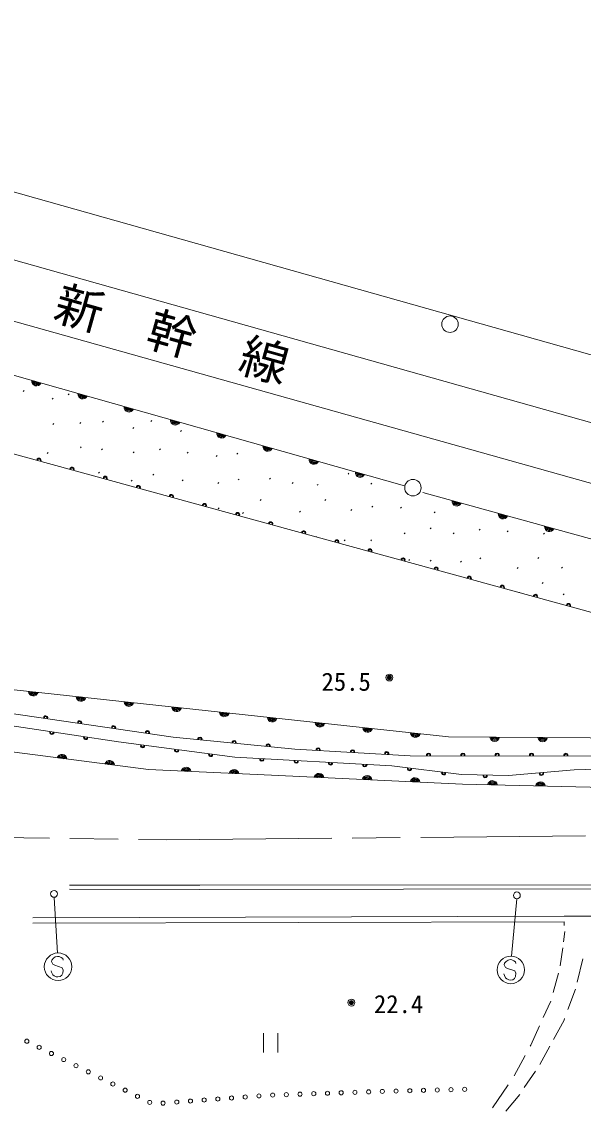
# Model space of a CAD drawing. Units: millimetres, scale not verified. Extents: x 40000 to 680000, y 20000 to 380000.
# Drawn here: x 411846 to 452747, y 260530 to 339884 of the extents above; entities that cross this region are included whole.
import ezdxf
from ezdxf.enums import TextEntityAlignment as Align

# ---------------------------------------------------------------- set-up
doc = ezdxf.new("R2010")
doc.units = ezdxf.units.MM
doc.header["$LTSCALE"] = 1000
doc.header["$PDMODE"] = 32
doc.header["$PDSIZE"] = 500
doc.linetypes.add('CHAIN', pattern=[18.5, 12, -1.5, 3.5, -1.5])
for name, color, linetype, lineweight in [('M-BMK', 2, 'CHAIN', 13), ('M-STR-STR3', 7, 'Continuous', 13), ('M-STR-STRC', 7, 'Continuous', 13), ('M-WORK', 1, 'Continuous', 13)]:
    doc.layers.add(name, color=color, linetype=linetype, lineweight=lineweight)
doc.styles.add('ＭＳ ゴシック', font='')
doc.styles.get('ＭＳ ゴシック').set_extended_font_data('MS Gothic')

msp = doc.modelspace()

# ---------------------------------------------------------------- linework, layer by layer
at = {"layer": 'M-BMK'}
msp.add_lwpolyline([(346477, 281344), (364861, 281091), (422423, 280301), (464427, 280682), (469990, 280664), (562941, 279415)], dxfattribs=at)
at = {"layer": 'M-STR-STR3'}
for p, q in [((352157, 339165), (562956, 279819)), ((349889, 335305), (562791, 275530))]:
    msp.add_line(p, q, dxfattribs=at)
msp.add_lwpolyline([(355701, 343184), (468896, 311234), (468988, 310038), (563093, 283086)], dxfattribs=at)
for centre in [(443042, 317857), (440340, 305944)]:
    msp.add_circle(centre, 600, dxfattribs=at)
at = {"layer": 'M-STR-STRC'}
for p, q in [((414449, 272054), (414207, 276107)), ((447521, 271818), (447901, 276006)), ((414031, 271541), (414015, 271427)), ((414015, 271427), (414100, 271245)), ((414159, 271680), (414031, 271541)), ((414290, 271773), (414159, 271680)), ((414456, 271806), (414290, 271773)), ((414572, 271790), (414456, 271806)), ((414716, 271717), (414572, 271790)), ((414826, 271643), (414716, 271717)), ((414860, 271531), (414826, 271643)), ((447144, 271445), (447016, 271306)), ((447275, 271538), (447144, 271445)), ((447441, 271571), (447275, 271538)), ((447557, 271555), (447441, 271571)), ((447701, 271482), (447557, 271555)), ((447811, 271408), (447701, 271482)), ((447846, 271296), (447811, 271408)), ((414017, 270653), (413978, 270763)), ((414101, 270475), (414017, 270653)), ((414100, 271245), (414251, 271172)), ((414251, 271172), (414783, 270983)), ((414783, 270983), (414864, 270811)), ((414864, 270811), (414834, 270583)), ((447016, 271306), (447000, 271193)), ((447000, 271193), (447085, 271010)), ((447085, 271010), (447236, 270937)), ((447236, 270937), (447769, 270748)), ((447769, 270748), (447849, 270576)), ((414204, 270401), (414101, 270475)), ((414350, 270326), (414204, 270401)), ((414471, 270309), (414350, 270326)), ((414638, 270338), (414471, 270309)), ((414763, 270434), (414638, 270338)), ((414834, 270583), (414763, 270434)), ((447002, 270418), (446963, 270528)), ((447086, 270240), (447002, 270418)), ((447189, 270166), (447086, 270240)), ((447336, 270091), (447189, 270166)), ((447456, 270075), (447336, 270091)), ((447623, 270103), (447456, 270075)), ((447748, 270199), (447623, 270103)), ((447819, 270348), (447748, 270199)), ((447849, 270576), (447819, 270348))]:
    msp.add_line(p, q, dxfattribs=at)
for centre, radius in [((414194, 276362), 250), ((447914, 276254), 250), ((414488, 271055), 1000), ((447473, 270820), 1000)]:
    msp.add_circle(centre, radius, dxfattribs=at)
at = {"layer": 'M-WORK'}
for p, q in [((411937, 312946), (412008, 313017)), ((415236, 312710), (415307, 312781)), ((414055, 312391), (414126, 312462)), ((414100, 310551), (414170, 310622)), ((416075, 310628), (416146, 310698)), ((417733, 310716), (417804, 310787)), ((419937, 310252), (420008, 310323)), ((421257, 310770), (421328, 310841)), ((423409, 310048), (423480, 310119)), ((416112, 308841), (416183, 308912)), ((417658, 308697), (417728, 308768)), ((421890, 308714), (421961, 308785)), ((429691, 308805), (429762, 308876)), ((413695, 308439), (413766, 308510)), ((419957, 308480), (420028, 308551)), ((423889, 308470), (423960, 308540)), ((425999, 308221), (426070, 308292)), ((427517, 308380), (427588, 308451)), ((417443, 306996), (417514, 307067)), ((419805, 306434), (419876, 306504)), ((421397, 306853), (421468, 306924)), ((423522, 306441), (423592, 306512)), ((426135, 306247), (426205, 306317)), ((427601, 306509), (427672, 306580)), ((429901, 306562), (429972, 306632)), ((431542, 306263), (431613, 306334)), ((435612, 306942), (435683, 307012)), ((433373, 306119), (433444, 306189)), ((437268, 306213), (437339, 306283)), ((429210, 305013), (429280, 305084)), ((433935, 305012), (434006, 305082)), ((443432, 304690), (443503, 304761)), ((426143, 304419), (426214, 304489)), ((427928, 304061), (427999, 304132)), ((432079, 304163), (432149, 304234)), ((435826, 304285), (435897, 304355)), ((437348, 304530), (437419, 304600)), ((439431, 304449), (439502, 304519)), ((441890, 304114), (441960, 304185)), ((433291, 302367), (433314, 302390)), ((439706, 302589), (439777, 302660)), ((441593, 302944), (441663, 303015)), ((443268, 302589), (443339, 302660)), ((445165, 302851), (445235, 302922)), ((447198, 302731), (447269, 302802)), ((449848, 302556), (449919, 302627)), ((435334, 302071), (435404, 302141)), ((437264, 302082), (437335, 302153)), ((445217, 300766), (445288, 300837)), ((449436, 300786), (449506, 300856)), ((440031, 300651), (440102, 300722)), ((441607, 300597), (441677, 300667)), ((443816, 300531), (443887, 300601)), ((447932, 300057), (448003, 300128)), ((451162, 300087), (451233, 300157)), ((449757, 298971), (449827, 299042)), ((448106, 298303), (448127, 298324)), ((451288, 298144), (451358, 298214)), ((415314, 277006), (424817, 276985)), ((424817, 276985), (474511, 277043)), ((415314, 276706), (424817, 276685)), ((424817, 276685), (474511, 276743)), ((412655, 274625), (451350, 274734)), ((451350, 274740), (470434, 274668)), ((412656, 274225), (451351, 274334)), ((451371, 274069), (451351, 274334)), ((451308, 272877), (451406, 273621)), ((451075, 271109), (451250, 272438)), ((452710, 271622), (452313, 269931)), ((450552, 269165), (450937, 270595)), ((452194, 269425), (451637, 267935)), ((449840, 267350), (450384, 268541)), ((429446, 266211), (429446, 264811)), ((430496, 264811), (430496, 266211)), ((450313, 265275), (449581, 263940)), ((447707, 263102), (448513, 264587)), ((449262, 263459), (448456, 262246)), ((446133, 260770), (447272, 262458)), ((448127, 261750), (447098, 260530))]:
    msp.add_line(p, q, dxfattribs=at)
for points in [[(406410, 295058), (405653, 299342), (409670, 314582), (439724, 306084)], [(468158, 292802), (411060, 308465), (406410, 295058)], [(441067, 305587), (466229, 298653), (466413, 299255)], [(355540, 292470), (372630, 292761), (378151, 292567), (386130, 291656), (390271, 291132), (396041, 290745), (401342, 290248), (409182, 288896), (418900, 287432), (427375, 286328), (438805, 285693), (443884, 285058), (447308, 284975), (452084, 285390), (456225, 285528), (459869, 285251), (462602, 284534), (463148, 284141)], [(463148, 284141), (455307, 284085), (443961, 284362), (430047, 284996), (421074, 285411), (408485, 287039), (405007, 287812), (393577, 289358), (381872, 290822), (374860, 291291), (355588, 290962)], [(406783, 291712), (442941, 287791), (460154, 287667), (463826, 286839), (468161, 284962)], [(466987, 284147), (465303, 285205), (462487, 286034), (460334, 286383), (440132, 286425), (431740, 286894), (422878, 287778), (406755, 290133)], [(448878, 265259), (448921, 265339), (449562, 266742)], [(451390, 267274), (451348, 267161), (450570, 265743)]]:
    msp.add_lwpolyline(points, dxfattribs=at)
for centre, radius in [((438625, 292118), 150), ((438625, 292118), 120), ((438625, 292118), 90), ((438625, 292118), 60), ((438625, 292118), 30), ((438625, 292118), 20), ((435857, 268438), 150), ((435857, 268438), 120), ((435857, 268438), 90), ((435857, 268438), 60), ((435857, 268438), 30), ((435857, 268438), 20), ((412217, 265628), 150), ((413112, 265182), 150), ((414007, 264736), 150), ((414902, 264291), 150), ((415798, 263845), 150), ((416693, 263399), 150), ((417588, 262954), 150), ((418483, 262508), 150), ((419378, 262063), 150), ((431119, 261739), 150), ((432118, 261773), 150), ((433118, 261806), 150), ((434117, 261839), 150), ((435116, 261872), 150), ((436116, 261905), 150), ((437115, 261938), 150), ((438115, 261971), 150), ((439114, 261997), 150), ((440114, 262022), 150), ((441114, 262047), 150), ((442114, 262072), 150), ((443113, 262097), 150), ((444113, 262122), 150), ((420274, 261617), 150), ((421169, 261171), 150), ((422141, 261119), 150), ((423138, 261194), 150), ((424135, 261269), 150), ((425133, 261343), 150), ((426130, 261418), 150), ((427127, 261493), 150), ((428124, 261568), 150), ((429121, 261643), 150), ((430119, 261706), 150)]:
    msp.add_circle(centre, radius, dxfattribs=at)
for centre, radius, start, end in [((412924, 313718), 354, 173.00999, 335.41517), ((412924, 313718), 283, 175.23403, 333.19113), ((412924, 313718), 212, 178.98036, 329.4448), ((412924, 313718), 142, 186.69209, 321.73308), ((412924, 313718), 100, 197.00975, 311.41541), ((416292, 312766), 354, 173.00999, 335.41517), ((416292, 312766), 283, 175.23403, 333.19113), ((416292, 312766), 212, 178.98036, 329.4448), ((416292, 312766), 142, 186.69209, 321.73308), ((416292, 312766), 100, 197.00975, 311.41541), ((419660, 311813), 354, 173.00999, 335.41517), ((419660, 311813), 283, 175.23403, 333.19113), ((419660, 311813), 212, 178.98036, 329.4448), ((419660, 311813), 142, 186.69209, 321.73308), ((419660, 311813), 100, 197.00975, 311.41541), ((423028, 310861), 354, 173.00999, 335.41517), ((423028, 310861), 283, 175.23403, 333.19113), ((423028, 310861), 212, 178.98036, 329.4448), ((423028, 310861), 142, 186.69209, 321.73308), ((423028, 310861), 100, 197.00975, 311.41541), ((426396, 309909), 354, 173.00999, 335.41517), ((426396, 309909), 283, 175.23403, 333.19113), ((426396, 309909), 212, 178.98036, 329.4448), ((426396, 309909), 142, 186.69209, 321.73308), ((426396, 309909), 100, 197.00975, 311.41541), ((429764, 308957), 354, 173.00999, 335.41517), ((429764, 308957), 283, 175.23403, 333.19113), ((429764, 308957), 212, 178.98036, 329.4448), ((429764, 308957), 142, 186.69209, 321.73308), ((429764, 308957), 100, 197.00975, 311.41541), ((413101, 307951), 156, 328.40032, 180.92073), ((413101, 307951), 125, 324.17321, 185.14784), ((413101, 307951), 100, 318.71605, 190.60501), ((433132, 308004), 354, 173.00999, 335.41517), ((433132, 308004), 283, 175.23403, 333.19113), ((433132, 308004), 212, 178.98036, 329.4448), ((433132, 308004), 142, 186.69209, 321.73308), ((433132, 308004), 100, 197.00975, 311.41541), ((415511, 307289), 156, 328.40032, 180.92073), ((415511, 307289), 125, 324.17321, 185.14784), ((415511, 307289), 100, 318.71605, 190.60501), ((417922, 306628), 156, 328.40032, 180.92073), ((417922, 306628), 125, 324.17321, 185.14784), ((417922, 306628), 100, 318.71605, 190.60501), ((436500, 307052), 354, 173.00999, 335.41517), ((436500, 307052), 283, 175.23403, 333.19113), ((436500, 307052), 212, 178.98036, 329.4448), ((436500, 307052), 142, 186.69209, 321.73308), ((436500, 307052), 100, 197.00975, 311.41541), ((420333, 305967), 156, 328.40032, 180.92073), ((420333, 305967), 125, 324.17321, 185.14784), ((420333, 305967), 100, 318.71605, 190.60501), ((422744, 305305), 156, 328.40032, 180.92073), ((422744, 305305), 125, 324.17321, 185.14784), ((422744, 305305), 100, 318.71605, 190.60501), ((425155, 304644), 156, 328.40032, 180.92073), ((425155, 304644), 125, 324.17321, 185.14784), ((425155, 304644), 100, 318.71605, 190.60501), ((443540, 304962), 354, 173.38991, 335.79509), ((443540, 304962), 283, 175.61395, 333.57105), ((443540, 304962), 212, 179.36028, 329.82472), ((443540, 304962), 142, 187.07201, 322.113), ((443540, 304962), 100, 197.38967, 311.79533), ((427566, 303983), 156, 328.40032, 180.92073), ((427566, 303983), 125, 324.17321, 185.14784), ((427566, 303983), 100, 318.71605, 190.60501), ((446914, 304032), 354, 173.38991, 335.79509), ((446914, 304032), 283, 175.61395, 333.57105), ((446914, 304032), 212, 179.36028, 329.82472), ((446914, 304032), 142, 187.07201, 322.113), ((446914, 304032), 100, 197.38967, 311.79533), ((429977, 303321), 156, 328.40032, 180.92073), ((429977, 303321), 125, 324.17321, 185.14784), ((429977, 303321), 100, 318.71605, 190.60501), ((450288, 303102), 354, 173.38991, 335.79509), ((432388, 302660), 156, 328.40032, 180.92073), ((432388, 302660), 125, 324.17321, 185.14784), ((432388, 302660), 100, 318.71605, 190.60501), ((450288, 303102), 283, 175.61395, 333.57105), ((450288, 303102), 212, 179.36028, 329.82472), ((450288, 303102), 142, 187.07201, 322.113), ((450288, 303102), 100, 197.38967, 311.79533), ((434799, 301999), 156, 328.40032, 180.92073), ((434799, 301999), 125, 324.17321, 185.14784), ((434799, 301999), 100, 318.71605, 190.60501), ((437210, 301337), 156, 328.40032, 180.92073), ((437210, 301337), 125, 324.17321, 185.14784), ((437210, 301337), 100, 318.71605, 190.60501), ((439621, 300676), 156, 328.40032, 180.92073), ((439621, 300676), 125, 324.17321, 185.14784), ((439621, 300676), 100, 318.71605, 190.60501), ((442032, 300015), 156, 328.40032, 180.92073), ((442032, 300015), 125, 324.17321, 185.14784), ((442032, 300015), 100, 318.71605, 190.60501), ((444443, 299353), 156, 328.40032, 180.92073), ((444443, 299353), 125, 324.17321, 185.14784), ((444443, 299353), 100, 318.71605, 190.60501), ((446854, 298692), 156, 328.40032, 180.92073), ((446854, 298692), 125, 324.17321, 185.14784), ((446854, 298692), 100, 318.71605, 190.60501), ((449265, 298031), 156, 328.40032, 180.92073), ((449265, 298031), 125, 324.17321, 185.14784), ((449265, 298031), 100, 318.71605, 190.60501), ((451676, 297369), 156, 328.40032, 180.92073), ((451676, 297369), 125, 324.17321, 185.14784), ((451676, 297369), 100, 318.71605, 190.60501), ((412689, 291126), 354, 182.60838, 345.01355), ((412689, 291126), 283, 184.83241, 342.78951), ((412689, 291126), 212, 188.57874, 339.04319), ((412689, 291126), 142, 196.29047, 331.33146), ((412689, 291126), 100, 206.60813, 321.0138), ((416169, 290749), 354, 182.60838, 345.01355), ((416169, 290749), 283, 184.83241, 342.78951), ((416169, 290749), 212, 188.57874, 339.04319), ((416169, 290749), 142, 196.29047, 331.33146), ((416169, 290749), 100, 206.60813, 321.0138), ((419649, 290372), 354, 182.60838, 345.01355), ((419649, 290372), 283, 184.83241, 342.78951), ((419649, 290372), 212, 188.57874, 339.04319), ((419649, 290372), 142, 196.29047, 331.33146), ((419649, 290372), 100, 206.60813, 321.0138), ((423128, 289994), 354, 182.60838, 345.01355), ((423128, 289994), 283, 184.83241, 342.78951), ((423128, 289994), 212, 188.57874, 339.04319), ((423128, 289994), 142, 196.29047, 331.33146), ((423128, 289994), 100, 206.60813, 321.0138), ((413586, 289179), 156, 335.42664, 187.94705), ((413586, 289179), 125, 331.19953, 192.17416), ((413586, 289179), 100, 325.74236, 197.63132), ((416059, 288818), 156, 335.42664, 187.94705), ((416059, 288818), 125, 331.19953, 192.17416), ((416059, 288818), 100, 325.74236, 197.63132), ((426608, 289617), 354, 182.60838, 345.01355), ((426608, 289617), 283, 184.83241, 342.78951), ((426608, 289617), 212, 188.57874, 339.04319), ((426608, 289617), 142, 196.29047, 331.33146), ((426608, 289617), 100, 206.60813, 321.0138), ((430087, 289240), 354, 182.60838, 345.01355), ((430087, 289240), 283, 184.83241, 342.78951), ((430087, 289240), 212, 188.57874, 339.04319), ((430087, 289240), 142, 196.29047, 331.33146), ((430087, 289240), 100, 206.60813, 321.0138), ((414034, 288121), 156, 155.17719, 7.6976), ((414034, 288121), 125, 150.95008, 11.92471), ((414034, 288121), 100, 145.49292, 17.38188), ((418533, 288457), 156, 335.42664, 187.94705), ((418533, 288457), 125, 331.19953, 192.17416), ((418533, 288457), 100, 325.74236, 197.63132), ((421007, 288095), 156, 335.42664, 187.94705), ((421007, 288095), 125, 331.19953, 192.17416), ((421007, 288095), 100, 325.74236, 197.63132), ((433567, 288862), 354, 182.60838, 345.01355), ((433567, 288862), 283, 184.83241, 342.78951), ((433567, 288862), 212, 188.57874, 339.04319), ((433567, 288862), 142, 196.29047, 331.33146), ((433567, 288862), 100, 206.60813, 321.0138), ((437047, 288485), 354, 182.60838, 345.01355), ((437047, 288485), 283, 184.83241, 342.78951), ((437047, 288485), 212, 188.57874, 339.04319), ((437047, 288485), 142, 196.29047, 331.33146), ((437047, 288485), 100, 206.60813, 321.0138), ((440526, 288108), 354, 182.60838, 345.01355), ((440526, 288108), 283, 184.83241, 342.78951), ((440526, 288108), 212, 188.57874, 339.04319), ((440526, 288108), 142, 196.29047, 331.33146), ((440526, 288108), 100, 206.60813, 321.0138), ((416507, 287749), 156, 155.17719, 7.6976), ((416507, 287749), 125, 150.95008, 11.92471), ((416507, 287749), 100, 145.49292, 17.38188), ((424825, 287627), 156, 338.04688, 190.56728), ((424825, 287627), 125, 333.81976, 194.79439), ((424825, 287627), 100, 328.3626, 200.25156), ((427313, 287379), 156, 338.04688, 190.56728), ((427313, 287379), 125, 333.81976, 194.79439), ((427313, 287379), 100, 328.3626, 200.25156), ((429801, 287131), 156, 338.04688, 190.56728), ((446298, 287821), 354, 188.3839, 350.78907), ((446298, 287821), 283, 190.60793, 348.56504), ((446298, 287821), 212, 194.35426, 344.81871), ((446298, 287821), 142, 202.06599, 337.10698), ((446298, 287821), 100, 212.38365, 326.78932), ((449798, 287796), 354, 188.3839, 350.78907), ((449798, 287796), 283, 190.60793, 348.56504), ((449798, 287796), 212, 194.35426, 344.81871), ((449798, 287796), 142, 202.06599, 337.10698), ((449798, 287796), 100, 212.38365, 326.78932), ((414773, 286171), 354, 1.4251, 163.83028), ((420653, 287160), 156, 156.31637, 8.83678), ((420653, 287160), 125, 152.08926, 13.06389), ((420653, 287160), 100, 146.63209, 18.52105), ((423132, 286837), 156, 156.31637, 8.83678), ((423132, 286837), 125, 152.08926, 13.06389), ((423132, 286837), 100, 146.63209, 18.52105), ((425611, 286514), 156, 156.31637, 8.83678), ((425611, 286514), 125, 152.08926, 13.06389), ((425611, 286514), 100, 146.63209, 18.52105), ((429801, 287131), 125, 333.81976, 194.79439), ((429801, 287131), 100, 328.3626, 200.25156), ((433442, 286843), 156, 340.53909, 193.0595), ((433442, 286843), 125, 336.31198, 197.28661), ((433442, 286843), 100, 330.85481, 202.74377), ((435938, 286703), 156, 340.53909, 193.0595), ((435938, 286703), 125, 336.31198, 197.28661), ((435938, 286703), 100, 330.85481, 202.74377), ((438434, 286564), 156, 340.53909, 193.0595), ((438434, 286564), 125, 336.31198, 197.28661), ((438434, 286564), 100, 330.85481, 202.74377), ((441483, 286466), 156, 343.62235, 196.14276), ((441483, 286466), 125, 339.39524, 200.36987), ((441483, 286466), 100, 333.93807, 205.82703), ((443983, 286461), 156, 343.62235, 196.14276), ((443983, 286461), 125, 339.39524, 200.36987), ((443983, 286461), 100, 333.93807, 205.82703), ((446483, 286456), 156, 343.62235, 196.14276), ((446483, 286456), 125, 339.39524, 200.36987), ((446483, 286456), 100, 333.93807, 205.82703), ((448983, 286450), 156, 343.62235, 196.14276), ((448983, 286450), 125, 339.39524, 200.36987), ((448983, 286450), 100, 333.93807, 205.82703), ((451483, 286445), 156, 343.62235, 196.14276), ((451483, 286445), 125, 339.39524, 200.36987), ((451483, 286445), 100, 333.93807, 205.82703), ((414773, 286171), 283, 3.64914, 161.60624), ((414773, 286171), 212, 7.39546, 157.85991), ((414773, 286171), 142, 15.10719, 150.14818), ((414773, 286171), 100, 25.42486, 139.83052), ((418244, 285722), 354, 1.4251, 163.83028), ((418244, 285722), 283, 3.64914, 161.60624), ((418244, 285722), 212, 7.39546, 157.85991), ((418244, 285722), 142, 15.10719, 150.14818), ((418244, 285722), 100, 25.42486, 139.83052), ((429343, 286175), 156, 160.55997, 13.08037), ((429343, 286175), 125, 156.33285, 17.30748), ((429343, 286175), 100, 150.87569, 22.76465), ((431840, 286036), 156, 160.55997, 13.08037), ((431840, 286036), 125, 156.33285, 17.30748), ((431840, 286036), 100, 150.87569, 22.76465), ((434336, 285898), 156, 160.55997, 13.08037), ((434336, 285898), 125, 156.33285, 17.30748), ((434336, 285898), 100, 150.87569, 22.76465), ((436832, 285759), 156, 160.55997, 13.08037), ((436832, 285759), 125, 156.33285, 17.30748), ((436832, 285759), 100, 150.87569, 22.76465), ((423810, 285230), 354, 6.15487, 168.56004), ((423810, 285230), 283, 8.3789, 166.33601), ((423810, 285230), 212, 12.12523, 162.58968), ((423810, 285230), 142, 19.83696, 154.87795), ((423810, 285230), 100, 30.15462, 144.56029), ((427306, 285069), 354, 6.15487, 168.56004), ((427306, 285069), 283, 8.3789, 166.33601), ((427306, 285069), 212, 12.12523, 162.58968), ((427306, 285069), 142, 19.83696, 154.87795), ((427306, 285069), 100, 30.15462, 144.56029), ((433505, 284784), 354, 6.18454, 168.58971), ((433505, 284784), 283, 8.40857, 166.36567), ((433505, 284784), 212, 12.1549, 162.61935), ((433505, 284784), 142, 19.86663, 154.90762), ((433505, 284784), 100, 30.18429, 144.58996), ((437001, 284625), 354, 6.18454, 168.58971), ((437001, 284625), 283, 8.40857, 166.36567), ((440099, 285487), 156, 156.61478, 9.13519), ((440099, 285487), 125, 152.38767, 13.3623), ((440099, 285487), 100, 146.9305, 18.81946), ((442580, 285177), 156, 156.61478, 9.13519), ((442580, 285177), 125, 152.38767, 13.3623), ((442580, 285177), 100, 146.9305, 18.81946), ((445595, 284973), 156, 162.35388, 14.87429), ((445595, 284973), 125, 158.12677, 19.1014), ((445595, 284973), 100, 152.6696, 24.55856), ((449700, 285139), 156, 168.69524, 21.21565), ((449700, 285139), 125, 164.46813, 25.44276), ((449700, 285139), 100, 159.01097, 30.89993), ((437001, 284625), 212, 12.1549, 162.61935), ((437001, 284625), 142, 19.86663, 154.90762), ((437001, 284625), 100, 30.18429, 144.58996), ((440498, 284465), 354, 6.18454, 168.58971), ((440498, 284465), 283, 8.40857, 166.36567), ((440498, 284465), 212, 12.1549, 162.61935), ((440498, 284465), 142, 19.86663, 154.90762), ((440498, 284465), 100, 30.18429, 144.58996), ((446134, 284254), 354, 7.40363, 169.80881), ((446134, 284254), 283, 9.62767, 167.58477), ((446134, 284254), 212, 13.37399, 163.83844), ((446134, 284254), 142, 21.08572, 156.12671), ((446134, 284254), 100, 31.40339, 145.80905), ((449633, 284169), 354, 7.40363, 169.80881), ((449633, 284169), 283, 9.62767, 167.58477), ((449633, 284169), 212, 13.37399, 163.83844), ((449633, 284169), 142, 21.08572, 156.12671), ((449633, 284169), 100, 31.40339, 145.80905)]:
    msp.add_arc(centre, radius, start, end, dxfattribs=at)
for p in [(438625, 292118), (435857, 268438)]:
    msp.add_point(p, dxfattribs=at)

# ---------------------------------------------------------------- texts
at = {"layer": 'M-STR-STR3', "insert": (417694, 318399), "char_height": 2566, "attachment_point": 5, "rotation": 344.317, "style": 'ＭＳ ゴシック'}
msp.add_mtext('\\T2;山陽新幹線', dxfattribs=at)
at = {"layer": 'M-WORK', "style": 'ＭＳ ゴシック'}
for s, p in [('25.5', (435479, 291815)), ('22.4', (439299, 268335))]:
    msp.add_text(s, height=1320, dxfattribs=at).set_placement(p, align=Align.MIDDLE_CENTER)

doc.saveas('drawing.dxf')
